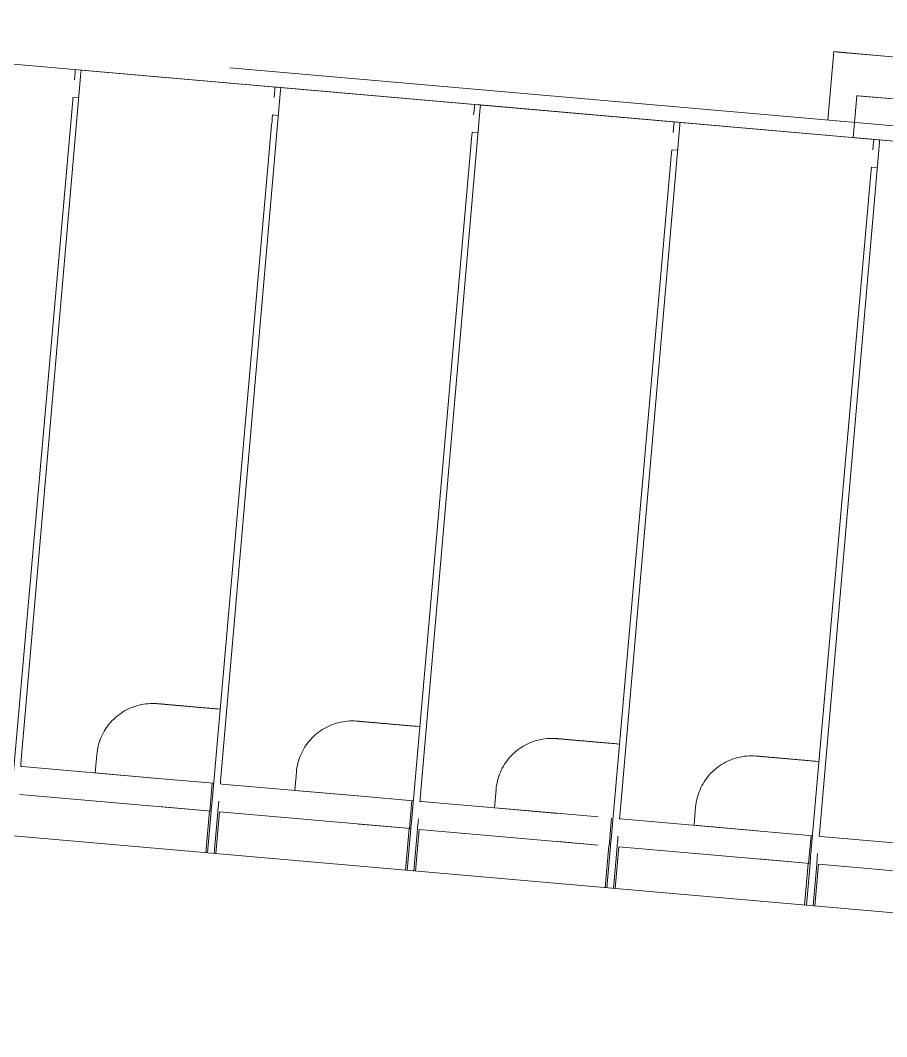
# Model space of a CAD drawing. Header units: millimetres. Extents: x 4237772 to 4686020, y -673 to 29459.
# Drawn here: x 4342140.4 to 4342202.4, y 16806.4 to 16879.1 of the extents above; entities that cross this region are included whole.
import ezdxf

# ---------------------------------------------------------------- set-up
doc = ezdxf.new("R2010")
doc.units = ezdxf.units.MM
doc.layers.add('A-ROOF', color=132, linetype='Continuous', lineweight=5)
doc.layers.add('Q-SPCQ', color=91, linetype='Continuous', lineweight=5)

# ---------------------------------------------------------------- blocks, each defined once
blk = doc.blocks.new('Static Line_Sayfa_Metal Deck_Pan Mount - Up to 15 _ pitch - Max 2 Users-1848787-SECTION - GRIDS C4-C5')
at = {"layer": 'Q-SPCQ'}
for p, q in [((4342229.337, 16868.168), (4342130.495, 16876.816)), ((4342198.573, 16876.882), (4342198.145, 16871.989)), ((4342203.542, 16876.448), (4342198.573, 16876.882)), ((4342198.573, 16876.882), (4342198.724, 16876.869)), ((4342198.724, 16876.869), (4342198.874, 16876.856)), ((4342203.867, 16876.419), (4342198.874, 16876.856)), ((4342144.768, 16875.567), (4342144.353, 16875.603)), ((4342243.609, 16866.919), (4342144.768, 16875.567)), ((4342156.777, 16875.608), (4342155.396, 16875.729)), ((4342215.159, 16870.5), (4342156.777, 16875.608)), ((4342140.509, 16826.502), (4342144.705, 16874.819)), ((4342159.04, 16874.318), (4342158.626, 16874.354)), ((4342257.882, 16865.671), (4342159.04, 16874.318)), ((4342144.182, 16873.61), (4342144.589, 16873.575)), ((4342154.782, 16825.253), (4342158.977, 16873.57)), ((4342200.22, 16873.727), (4342199.958, 16870.738)), ((4342215.125, 16872.423), (4342200.22, 16873.727)), ((4342200.22, 16873.727), (4342200.345, 16873.716)), ((4342215.325, 16872.405), (4342200.345, 16873.716)), ((4342139.856, 16824.551), (4342144.115, 16872.863)), ((4342173.313, 16873.069), (4342172.898, 16873.106)), ((4342272.155, 16864.422), (4342173.313, 16873.069)), ((4342158.455, 16872.362), (4342158.862, 16872.326)), ((4342169.054, 16824.004), (4342173.25, 16872.322)), ((4342154.129, 16823.303), (4342158.387, 16871.614)), ((4342187.586, 16871.821), (4342187.171, 16871.857)), ((4342286.427, 16863.173), (4342187.586, 16871.821)), ((4342172.728, 16871.113), (4342173.135, 16871.077)), ((4342183.327, 16822.756), (4342187.523, 16871.073)), ((4342199.958, 16870.738), (4342200.083, 16870.727)), ((4342199.958, 16870.738), (4342214.864, 16869.434)), ((4342200.083, 16870.727), (4342215.064, 16869.417)), ((4342201.858, 16870.572), (4342201.444, 16870.608)), ((4342300.7, 16861.925), (4342201.858, 16870.572)), ((4342168.402, 16822.054), (4342172.66, 16870.366)), ((4342187.001, 16869.864), (4342187.408, 16869.829)), ((4342197.6, 16821.507), (4342201.795, 16869.824)), ((4342182.674, 16820.805), (4342186.933, 16869.117)), ((4342201.273, 16868.616), (4342201.68, 16868.58)), ((4342196.947, 16819.557), (4342201.205, 16867.868)), ((4342145.883, 16826.599), (4342145.768, 16825.288)), ((4342140.54, 16825.746), (4342140.446, 16825.754)), ((4342150.527, 16824.872), (4342140.54, 16825.746)), ((4342145.768, 16825.288), (4342150.232, 16824.898)), ((4342145.768, 16825.288), (4342150.271, 16824.894)), ((4342154.239, 16824.547), (4342150.527, 16824.872)), ((4342160.156, 16825.35), (4342160.041, 16824.04)), ((4342154.137, 16824.556), (4342153.963, 16822.564)), ((4342154.813, 16824.497), (4342154.719, 16824.505)), ((4342164.8, 16823.623), (4342154.813, 16824.497)), ((4342160.041, 16824.04), (4342164.504, 16823.649)), ((4342160.041, 16824.04), (4342164.543, 16823.646)), ((4342174.428, 16824.102), (4342174.314, 16822.791)), ((4342154.063, 16822.555), (4342140.391, 16823.751)), ((4342168.511, 16823.299), (4342164.8, 16823.623)), ((4342168.41, 16823.307), (4342168.236, 16821.315)), ((4342169.086, 16823.248), (4342168.991, 16823.257)), ((4342179.073, 16822.375), (4342169.086, 16823.248)), ((4342154.063, 16822.555), (4342150.353, 16822.88)), ((4342153.938, 16822.566), (4342153.677, 16819.577)), ((4342153.802, 16819.566), (4342154.063, 16822.555)), ((4342154.538, 16822.513), (4342154.277, 16819.525)), ((4342154.402, 16819.514), (4342154.664, 16822.502)), ((4342168.336, 16821.306), (4342154.664, 16822.502)), ((4342174.314, 16822.791), (4342178.777, 16822.4)), ((4342174.314, 16822.791), (4342178.816, 16822.397)), ((4342188.701, 16822.853), (4342188.586, 16821.542)), ((4342181.743, 16822.141), (4342179.073, 16822.375)), ((4342182.683, 16822.059), (4342182.509, 16820.066)), ((4342183.358, 16822), (4342183.264, 16822.008)), ((4342193.345, 16821.126), (4342183.358, 16822)), ((4342168.336, 16821.306), (4342164.625, 16821.631)), ((4342168.211, 16821.317), (4342167.949, 16818.329)), ((4342168.074, 16818.318), (4342168.336, 16821.306)), ((4342168.811, 16821.265), (4342168.55, 16818.276)), ((4342168.675, 16818.265), (4342168.936, 16821.254)), ((4342181.743, 16820.133), (4342168.936, 16821.254)), ((4342188.586, 16821.542), (4342193.05, 16821.152)), ((4342188.586, 16821.542), (4342193.089, 16821.148)), ((4342197.057, 16820.801), (4342193.345, 16821.126)), ((4342181.743, 16820.133), (4342178.898, 16820.382)), ((4342196.956, 16820.81), (4342196.781, 16818.818)), ((4342197.631, 16820.751), (4342197.537, 16820.759)), ((4342207.618, 16819.877), (4342197.631, 16820.751)), ((4342182.484, 16820.069), (4342182.222, 16817.08)), ((4342182.347, 16817.069), (4342182.609, 16820.058)), ((4342183.084, 16820.016), (4342182.822, 16817.027)), ((4342182.948, 16817.016), (4342183.209, 16820.005)), ((4342196.881, 16818.809), (4342183.209, 16820.005)), ((4342196.881, 16818.809), (4342193.171, 16819.134)), ((4342196.756, 16818.82), (4342196.495, 16815.831)), ((4342196.62, 16815.82), (4342196.881, 16818.809)), ((4342197.357, 16818.767), (4342197.095, 16815.779)), ((4342197.22, 16815.768), (4342197.482, 16818.756)), ((4342211.154, 16817.56), (4342197.482, 16818.756))]:
    blk.add_line(p, q, dxfattribs=at)
at = {"layer": 'Q-SPCQ', "flags": 128}
for points in [[(4342145.883, 16826.599), (4342145.9, 16826.758), (4342145.924, 16826.917), (4342145.953, 16827.074), (4342145.99, 16827.231), (4342146.032, 16827.385), (4342146.08, 16827.538), (4342146.135, 16827.689), (4342146.195, 16827.837), (4342146.262, 16827.983), (4342146.334, 16828.126), (4342146.412, 16828.266), (4342146.495, 16828.403), (4342146.584, 16828.536), (4342146.678, 16828.666), (4342146.777, 16828.792), (4342146.882, 16828.914), (4342146.99, 16829.032), (4342147.104, 16829.145), (4342147.222, 16829.253), (4342147.344, 16829.357), (4342147.47, 16829.456), (4342147.601, 16829.549), (4342147.734, 16829.637), (4342147.872, 16829.72), (4342148.012, 16829.798), (4342148.155, 16829.869), (4342148.301, 16829.935), (4342148.45, 16829.995), (4342148.601, 16830.049), (4342148.754, 16830.097), (4342148.909, 16830.139), (4342149.065, 16830.174), (4342149.223, 16830.204), (4342149.381, 16830.227), (4342149.541, 16830.243), (4342149.701, 16830.253), (4342149.861, 16830.257), (4342150.021, 16830.254), (4342150.181, 16830.245), (4342150.224, 16830.242)], [(4342154.656, 16829.854), (4342154.459, 16829.871), (4342154.262, 16829.889), (4342154.068, 16829.906), (4342153.875, 16829.922), (4342153.684, 16829.939), (4342153.496, 16829.956), (4342153.311, 16829.972), (4342153.128, 16829.988), (4342152.949, 16830.003), (4342152.773, 16830.019), (4342152.602, 16830.034), (4342152.434, 16830.048), (4342152.271, 16830.063), (4342152.112, 16830.077), (4342151.959, 16830.09), (4342151.811, 16830.103), (4342151.668, 16830.116), (4342151.53, 16830.128), (4342151.399, 16830.139), (4342151.274, 16830.15), (4342151.155, 16830.16), (4342151.042, 16830.17), (4342150.936, 16830.18), (4342150.837, 16830.188), (4342150.745, 16830.196), (4342150.66, 16830.204), (4342150.582, 16830.211), (4342150.512, 16830.217), (4342150.449, 16830.222), (4342150.393, 16830.227), (4342150.346, 16830.231), (4342150.306, 16830.235), (4342150.274, 16830.237), (4342150.25, 16830.24), (4342150.234, 16830.241), (4342150.225, 16830.242)], [(4342150.228, 16830.241), (4342150.24, 16830.24), (4342150.26, 16830.239), (4342150.288, 16830.236), (4342150.323, 16830.233), (4342150.367, 16830.229), (4342150.418, 16830.225), (4342150.477, 16830.22), (4342150.543, 16830.214), (4342150.617, 16830.207), (4342150.698, 16830.2), (4342150.786, 16830.193), (4342150.882, 16830.184), (4342150.984, 16830.175), (4342151.093, 16830.166), (4342151.209, 16830.156), (4342151.331, 16830.145), (4342151.459, 16830.134), (4342151.593, 16830.122), (4342151.733, 16830.11), (4342151.878, 16830.097), (4342152.029, 16830.084), (4342152.185, 16830.07), (4342152.345, 16830.056), (4342152.511, 16830.042), (4342152.68, 16830.027), (4342152.854, 16830.012), (4342153.031, 16829.996), (4342153.212, 16829.98), (4342153.396, 16829.964), (4342153.582, 16829.948), (4342153.772, 16829.931), (4342153.964, 16829.915), (4342154.157, 16829.898), (4342154.353, 16829.881), (4342154.549, 16829.863)], [(4342160.156, 16825.35), (4342160.173, 16825.51), (4342160.196, 16825.668), (4342160.226, 16825.826), (4342160.262, 16825.982), (4342160.305, 16826.136), (4342160.353, 16826.289), (4342160.408, 16826.44), (4342160.468, 16826.588), (4342160.535, 16826.734), (4342160.607, 16826.877), (4342160.685, 16827.017), (4342160.768, 16827.154), (4342160.857, 16827.288), (4342160.951, 16827.417), (4342161.05, 16827.543), (4342161.154, 16827.665), (4342161.263, 16827.783), (4342161.377, 16827.896), (4342161.495, 16828.004), (4342161.617, 16828.108), (4342161.743, 16828.207), (4342161.873, 16828.3), (4342162.007, 16828.389), (4342162.144, 16828.472), (4342162.285, 16828.549), (4342162.428, 16828.621), (4342162.574, 16828.687), (4342162.723, 16828.746), (4342162.874, 16828.8), (4342163.027, 16828.848), (4342163.181, 16828.89), (4342163.338, 16828.926), (4342163.495, 16828.955), (4342163.654, 16828.978), (4342163.813, 16828.994), (4342163.973, 16829.005), (4342164.134, 16829.008), (4342164.294, 16829.006), (4342164.454, 16828.997), (4342164.497, 16828.993)], [(4342168.929, 16828.605), (4342168.731, 16828.623), (4342168.535, 16828.64), (4342168.341, 16828.657), (4342168.148, 16828.674), (4342167.957, 16828.69), (4342167.769, 16828.707), (4342167.583, 16828.723), (4342167.401, 16828.739), (4342167.222, 16828.755), (4342167.046, 16828.77), (4342166.874, 16828.785), (4342166.707, 16828.8), (4342166.544, 16828.814), (4342166.385, 16828.828), (4342166.232, 16828.841), (4342166.083, 16828.854), (4342165.94, 16828.867), (4342165.803, 16828.879), (4342165.672, 16828.89), (4342165.546, 16828.901), (4342165.427, 16828.912), (4342165.315, 16828.922), (4342165.209, 16828.931), (4342165.11, 16828.94), (4342165.017, 16828.948), (4342164.932, 16828.955), (4342164.855, 16828.962), (4342164.784, 16828.968), (4342164.721, 16828.973), (4342164.666, 16828.978), (4342164.619, 16828.982), (4342164.579, 16828.986), (4342164.547, 16828.989), (4342164.523, 16828.991), (4342164.506, 16828.992), (4342164.498, 16828.993)], [(4342164.501, 16828.993), (4342164.513, 16828.992), (4342164.533, 16828.99), (4342164.56, 16828.988), (4342164.596, 16828.984), (4342164.64, 16828.981), (4342164.691, 16828.976), (4342164.749, 16828.971), (4342164.816, 16828.965), (4342164.89, 16828.959), (4342164.971, 16828.952), (4342165.059, 16828.944), (4342165.154, 16828.936), (4342165.257, 16828.927), (4342165.366, 16828.917), (4342165.481, 16828.907), (4342165.603, 16828.896), (4342165.731, 16828.885), (4342165.866, 16828.873), (4342166.005, 16828.861), (4342166.151, 16828.848), (4342166.302, 16828.835), (4342166.457, 16828.822), (4342166.618, 16828.808), (4342166.783, 16828.793), (4342166.953, 16828.778), (4342167.126, 16828.763), (4342167.304, 16828.748), (4342167.484, 16828.732), (4342167.668, 16828.716), (4342167.855, 16828.699), (4342168.045, 16828.683), (4342168.236, 16828.666), (4342168.43, 16828.649), (4342168.625, 16828.632), (4342168.822, 16828.615)], [(4342174.428, 16824.102), (4342174.445, 16824.261), (4342174.469, 16824.42), (4342174.499, 16824.577), (4342174.535, 16824.733), (4342174.577, 16824.888), (4342174.626, 16825.041), (4342174.68, 16825.191), (4342174.741, 16825.34), (4342174.807, 16825.486), (4342174.879, 16825.629), (4342174.957, 16825.769), (4342175.041, 16825.906), (4342175.13, 16826.039), (4342175.224, 16826.169), (4342175.323, 16826.295), (4342175.427, 16826.417), (4342175.536, 16826.534), (4342175.649, 16826.647), (4342175.767, 16826.756), (4342175.89, 16826.859), (4342176.016, 16826.958), (4342176.146, 16827.052), (4342176.28, 16827.14), (4342176.417, 16827.223), (4342176.557, 16827.3), (4342176.701, 16827.372), (4342176.847, 16827.438), (4342176.995, 16827.498), (4342177.146, 16827.552), (4342177.299, 16827.6), (4342177.454, 16827.641), (4342177.61, 16827.677), (4342177.768, 16827.706), (4342177.927, 16827.729), (4342178.086, 16827.746), (4342178.246, 16827.756), (4342178.406, 16827.76), (4342178.567, 16827.757), (4342178.727, 16827.748), (4342178.77, 16827.744)], [(4342183.201, 16827.357), (4342183.004, 16827.374), (4342182.808, 16827.391), (4342182.613, 16827.408), (4342182.421, 16827.425), (4342182.23, 16827.442), (4342182.042, 16827.458), (4342181.856, 16827.474), (4342181.674, 16827.49), (4342181.494, 16827.506), (4342181.319, 16827.521), (4342181.147, 16827.536), (4342180.979, 16827.551), (4342180.816, 16827.565), (4342180.658, 16827.579), (4342180.504, 16827.593), (4342180.356, 16827.606), (4342180.213, 16827.618), (4342180.076, 16827.63), (4342179.944, 16827.642), (4342179.819, 16827.653), (4342179.7, 16827.663), (4342179.587, 16827.673), (4342179.481, 16827.682), (4342179.382, 16827.691), (4342179.29, 16827.699), (4342179.205, 16827.706), (4342179.127, 16827.713), (4342179.057, 16827.719), (4342178.994, 16827.725), (4342178.939, 16827.73), (4342178.891, 16827.734), (4342178.851, 16827.737), (4342178.819, 16827.74), (4342178.795, 16827.742), (4342178.779, 16827.744), (4342178.771, 16827.744)], [(4342178.774, 16827.744), (4342178.786, 16827.743), (4342178.805, 16827.741), (4342178.833, 16827.739), (4342178.869, 16827.736), (4342178.912, 16827.732), (4342178.963, 16827.727), (4342179.022, 16827.722), (4342179.088, 16827.717), (4342179.162, 16827.71), (4342179.243, 16827.703), (4342179.332, 16827.695), (4342179.427, 16827.687), (4342179.529, 16827.678), (4342179.638, 16827.668), (4342179.754, 16827.658), (4342179.876, 16827.648), (4342180.004, 16827.636), (4342180.138, 16827.625), (4342180.278, 16827.612), (4342180.424, 16827.6), (4342180.574, 16827.587), (4342180.73, 16827.573), (4342180.891, 16827.559), (4342181.056, 16827.544), (4342181.226, 16827.53), (4342181.399, 16827.514), (4342181.576, 16827.499), (4342181.757, 16827.483), (4342181.941, 16827.467), (4342182.128, 16827.451), (4342182.317, 16827.434), (4342182.509, 16827.417), (4342182.703, 16827.4), (4342182.898, 16827.383), (4342183.095, 16827.366)], [(4342188.701, 16822.853), (4342188.718, 16823.012), (4342188.742, 16823.171), (4342188.772, 16823.328), (4342188.808, 16823.484), (4342188.85, 16823.639), (4342188.898, 16823.792), (4342188.953, 16823.943), (4342189.014, 16824.091), (4342189.08, 16824.237), (4342189.152, 16824.38), (4342189.23, 16824.52), (4342189.313, 16824.657), (4342189.402, 16824.79), (4342189.496, 16824.92), (4342189.596, 16825.046), (4342189.7, 16825.168), (4342189.809, 16825.285), (4342189.922, 16825.399), (4342190.04, 16825.507), (4342190.162, 16825.611), (4342190.289, 16825.709), (4342190.419, 16825.803), (4342190.552, 16825.891), (4342190.69, 16825.974), (4342190.83, 16826.052), (4342190.973, 16826.123), (4342191.12, 16826.189), (4342191.268, 16826.249), (4342191.419, 16826.303), (4342191.572, 16826.351), (4342191.727, 16826.393), (4342191.883, 16826.428), (4342192.041, 16826.458), (4342192.199, 16826.48), (4342192.359, 16826.497), (4342192.519, 16826.507), (4342192.679, 16826.511), (4342192.839, 16826.508), (4342192.999, 16826.499), (4342193.042, 16826.496)], [(4342197.474, 16826.108), (4342197.277, 16826.125), (4342197.081, 16826.142), (4342196.886, 16826.159), (4342196.693, 16826.176), (4342196.503, 16826.193), (4342196.314, 16826.209), (4342196.129, 16826.226), (4342195.946, 16826.242), (4342195.767, 16826.257), (4342195.591, 16826.273), (4342195.42, 16826.288), (4342195.252, 16826.302), (4342195.089, 16826.317), (4342194.931, 16826.331), (4342194.777, 16826.344), (4342194.629, 16826.357), (4342194.486, 16826.369), (4342194.348, 16826.381), (4342194.217, 16826.393), (4342194.092, 16826.404), (4342193.973, 16826.414), (4342193.86, 16826.424), (4342193.754, 16826.433), (4342193.655, 16826.442), (4342193.563, 16826.45), (4342193.478, 16826.458), (4342193.4, 16826.464), (4342193.33, 16826.471), (4342193.267, 16826.476), (4342193.212, 16826.481), (4342193.164, 16826.485), (4342193.124, 16826.489), (4342193.092, 16826.491), (4342193.068, 16826.493), (4342193.052, 16826.495), (4342193.044, 16826.496)], [(4342193.046, 16826.495), (4342193.058, 16826.494), (4342193.078, 16826.493), (4342193.106, 16826.49), (4342193.142, 16826.487), (4342193.185, 16826.483), (4342193.236, 16826.479), (4342193.295, 16826.474), (4342193.361, 16826.468), (4342193.435, 16826.461), (4342193.516, 16826.454), (4342193.604, 16826.447), (4342193.7, 16826.438), (4342193.802, 16826.429), (4342193.911, 16826.42), (4342194.027, 16826.41), (4342194.149, 16826.399), (4342194.277, 16826.388), (4342194.411, 16826.376), (4342194.551, 16826.364), (4342194.696, 16826.351), (4342194.847, 16826.338), (4342195.003, 16826.324), (4342195.164, 16826.31), (4342195.329, 16826.296), (4342195.498, 16826.281), (4342195.672, 16826.266), (4342195.849, 16826.25), (4342196.03, 16826.234), (4342196.214, 16826.218), (4342196.401, 16826.202), (4342196.59, 16826.185), (4342196.782, 16826.169), (4342196.975, 16826.152), (4342197.171, 16826.135), (4342197.367, 16826.117)]]:
    blk.add_lwpolyline(points, dxfattribs=at)
at = {"layer": 'Q-SPCQ'}
for centre, start_param, end_param in [((4342144.266, 16874.607), 0, 1.318637), ((4342144.68, 16874.571), 4.964548, 6.283186), ((4342158.538, 16873.358), 0, 1.318637), ((4342158.953, 16873.322), 4.964548, 6.283185), ((4342144.095, 16872.614), 6.283185, 7.601822), ((4342172.811, 16872.11), 0, 1.318637), ((4342173.226, 16872.073), 4.964548, 6.283185), ((4342158.368, 16871.366), 6.283185, 7.601822), ((4342187.084, 16870.861), 0, 1.318637), ((4342187.499, 16870.825), 4.964548, 6.283185), ((4342172.641, 16870.117), 6.283185, 7.601822), ((4342201.357, 16869.612), 0, 1.318637), ((4342201.771, 16869.576), 4.964548, 6.283185), ((4342186.913, 16868.868), 6.283185, 7.601822), ((4342201.186, 16867.619), 0, 1.318637), ((4342140.533, 16826.75), 1.822956, 3.141593), ((4342154.806, 16825.501), 1.822956, 3.141593), ((4342169.078, 16824.253), 1.822956, 3.141593), ((4342154.148, 16823.551), 3.361365, 4.460229), ((4342154.628, 16823.509), 1.822956, 2.92182), ((4342183.351, 16823.004), 1.822956, 3.141593), ((4342168.421, 16822.303), 3.361365, 4.460229), ((4342168.9, 16822.261), 1.822956, 2.92182), ((4342197.624, 16821.755), 1.822956, 3.141593), ((4342182.694, 16821.054), 3.361365, 4.46023), ((4342183.173, 16821.012), 1.822956, 2.92182), ((4342196.967, 16819.805), 3.361365, 4.460229), ((4342197.446, 16819.763), 1.822956, 2.92182)]:
    blk.add_ellipse(centre, major_axis=(0.087, 0.996), ratio=0.002511, start_param=start_param, end_param=end_param, dxfattribs=at)

msp = doc.modelspace()

# ---------------------------------------------------------------- linework, layer by layer
at = {"layer": 'A-ROOF', "lineweight": 15}
msp.add_line((4342304.027, 16806.423), (4332684.386, 17648.033), dxfattribs=at)

# ---------------------------------------------------------------- block references
at = {"layer": 'Q-SPCQ'}
msp.add_blockref('Static Line_Sayfa_Metal Deck_Pan Mount - Up to 15 _ pitch - Max 2 Users-1848787-SECTION - GRIDS C4-C5', (0, 0), dxfattribs=at)

doc.saveas('drawing.dxf')
